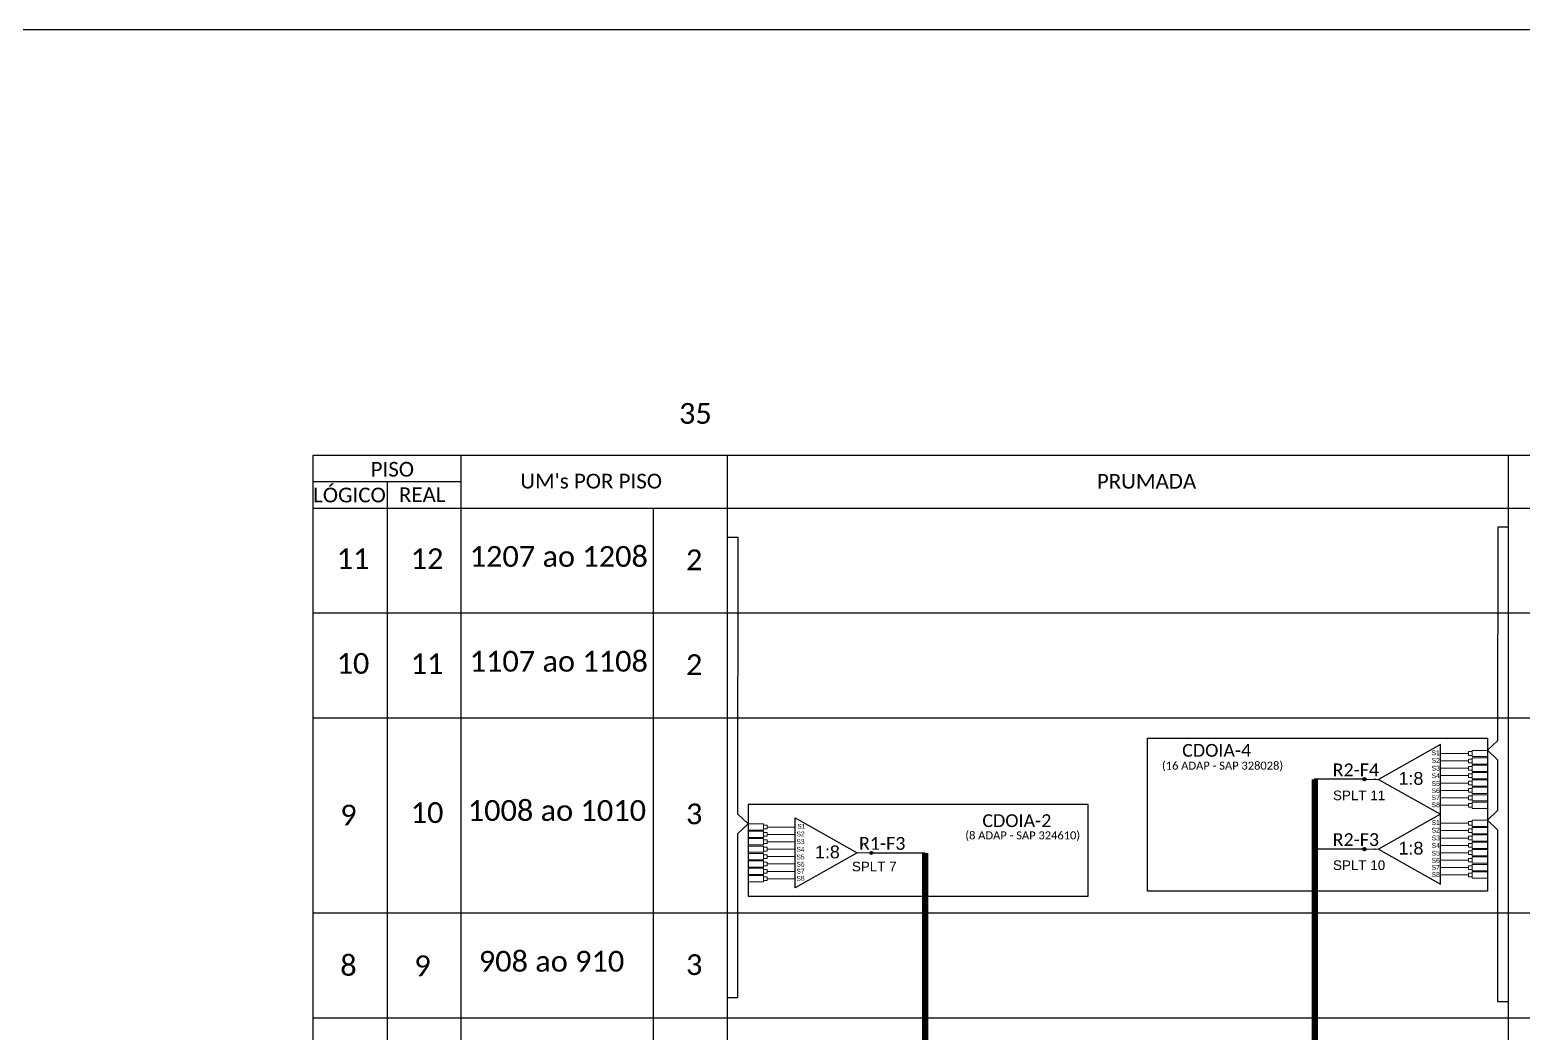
# Model space of a CAD drawing. Extents: x -4 to 837, y 1 to 595.
# Drawn here: x 416.7 to 649.9, y 438.6 to 595.3 of the extents above; entities that cross this region are included whole.
import ezdxf
from ezdxf.enums import TextEntityAlignment as Align

# ---------------------------------------------------------------- set-up
doc = ezdxf.new("R2010")
doc.units = 0
doc.styles.add('ARIAL', font='arial.ttf')
doc.styles.add('WMF-Calibri0', font='calibri.ttf')

# ---------------------------------------------------------------- blocks, each defined once
blk = doc.blocks.new('SPLITTER FUTURO')
blk.add_point((0, 0))
at = {"style": 'ARIAL', "text_generation_flag": 6, "flags": 4}
for tag, p, height in [('SPLT', (-6.22, -4.1), 1.5), ('INSTAL.', (-6.25, -6.09), 1.25)]:
    blk.add_attdef(tag, p, '', height=height, rotation=180, dxfattribs=at)
blk = doc.blocks.new('SPLT_1-8_SC-APC_ESQ')
at = {"color": 1}
blk.add_lwpolyline([(7.37, -2.1), (17.04, -7.55), (7.37, -13), (7.37, -2.1)], dxfattribs=at)
at = {"color": 3, "lineweight": 0}
for points in [[(2.41, -3.02), (0, -3.02)], [(2.41, -4), (0, -4)], [(2.41, -4.17), (0, -4.17)], [(2.41, -3.02), (2.41, -4)], [(2.41, -4.17), (2.41, -5.16)], [(2.99, -3.51), (7.37, -3.51)], [(7.37, -4.66), (2.99, -4.66)], [(2.41, -5.16), (0, -5.16)], [(2.41, -5.32), (0, -5.32)], [(2.41, -6.31), (0, -6.31)], [(2.41, -6.48), (0, -6.48)], [(2.41, -5.32), (2.41, -6.31)], [(2.41, -6.48), (2.41, -7.46)], [(7.37, -5.82), (2.99, -5.82)], [(7.37, -6.97), (2.99, -6.97)], [(2.41, -7.46), (0, -7.46)], [(2.41, -7.63), (0, -7.63)], [(2.41, -8.62), (0, -8.62)], [(2.41, -8.78), (0, -8.78)], [(2.41, -7.63), (2.41, -8.62)], [(2.41, -8.78), (2.41, -9.77)], [(7.37, -8.12), (2.99, -8.12)], [(7.37, -9.28), (2.99, -9.28)], [(2.41, -9.77), (0, -9.77)], [(2.41, -9.94), (0, -9.94)], [(2.41, -10.92), (0, -10.92)], [(2.41, -11.09), (0, -11.09)], [(2.41, -9.94), (2.41, -10.92)], [(2.41, -11.09), (2.41, -12.08)], [(7.37, -10.43), (2.99, -10.43)], [(7.37, -11.58), (2.99, -11.58)], [(2.41, -12.08), (0, -12.08)]]:
    blk.add_lwpolyline(points, dxfattribs=at)
for points in [[(2.99, -3.22), (2.41, -3.22), (2.41, -3.8), (2.99, -3.8)], [(2.99, -4.38), (2.41, -4.38), (2.41, -4.95), (2.99, -4.95)], [(2.99, -5.53), (2.41, -5.53), (2.41, -6.1), (2.99, -6.1)], [(2.99, -6.68), (2.41, -6.68), (2.41, -7.26), (2.99, -7.26)], [(2.99, -7.84), (2.41, -7.84), (2.41, -8.41), (2.99, -8.41)], [(2.99, -8.99), (2.41, -8.99), (2.41, -9.56), (2.99, -9.56)], [(2.99, -10.14), (2.41, -10.14), (2.41, -10.72), (2.99, -10.72)], [(2.99, -11.3), (2.41, -11.3), (2.41, -11.87), (2.99, -11.87)]]:
    blk.add_lwpolyline(points, close=True, dxfattribs=at)
at = {"color": 1, "lineweight": 0}
blk.add_lwpolyline([(17.04, -7.55), (19.26, -7.55)], dxfattribs=at)
at = {"color": 1, "style": 'ARIAL'}
for s, height, p in [('S2', 0.75, (7.56, -4.97)), ('S1', 0.75, (7.7, -3.78)), ('S3', 0.75, (7.55, -6.18)), ('S4', 0.75, (7.55, -7.36)), ('1:8', 2, (10.45, -8.4)), ('S5', 0.75, (7.55, -8.57)), ('S6', 0.75, (7.55, -9.69)), ('S7', 0.75, (7.55, -10.78)), ('S8', 0.75, (7.55, -11.9))]:
    blk.add_text(s, height=height, dxfattribs=at).set_placement(p)
blk = doc.blocks.new('SPLT_1-8_SC-APC')
at = {"color": 1}
blk.add_lwpolyline([(-7.37, -2.1), (-17.04, -7.55), (-7.37, -13), (-7.37, -2.1)], dxfattribs=at)
at = {"color": 3, "lineweight": 0}
for points in [[(-2.99, -3.51), (-7.37, -3.51)], [(-7.37, -4.66), (-2.99, -4.66)], [(-2.41, -3.02), (-2.41, -4)], [(-2.41, -3.02), (0, -3.02)], [(-2.41, -4), (0, -4)], [(-2.41, -4.17), (-2.41, -5.16)], [(-2.41, -4.17), (0, -4.17)], [(-7.37, -5.82), (-2.99, -5.82)], [(-7.37, -6.97), (-2.99, -6.97)], [(-2.41, -5.16), (0, -5.16)], [(-2.41, -5.32), (-2.41, -6.31)], [(-2.41, -5.32), (0, -5.32)], [(-2.41, -6.31), (0, -6.31)], [(-2.41, -6.48), (-2.41, -7.46)], [(-2.41, -6.48), (0, -6.48)], [(-7.37, -8.12), (-2.99, -8.12)], [(-7.37, -9.28), (-2.99, -9.28)], [(-2.41, -7.46), (0, -7.46)], [(-2.41, -7.63), (-2.41, -8.62)], [(-2.41, -7.63), (0, -7.63)], [(-2.41, -8.62), (0, -8.62)], [(-2.41, -8.78), (-2.41, -9.77)], [(-2.41, -8.78), (0, -8.78)], [(-7.37, -10.43), (-2.99, -10.43)], [(-7.37, -11.58), (-2.99, -11.58)], [(-2.41, -9.77), (0, -9.77)], [(-2.41, -9.94), (-2.41, -10.92)], [(-2.41, -9.94), (0, -9.94)], [(-2.41, -10.92), (0, -10.92)], [(-2.41, -11.09), (-2.41, -12.08)], [(-2.41, -11.09), (0, -11.09)], [(-2.41, -12.08), (0, -12.08)]]:
    blk.add_lwpolyline(points, dxfattribs=at)
for points in [[(-2.99, -3.22), (-2.41, -3.22), (-2.41, -3.8), (-2.99, -3.8)], [(-2.99, -4.38), (-2.41, -4.38), (-2.41, -4.95), (-2.99, -4.95)], [(-2.99, -5.53), (-2.41, -5.53), (-2.41, -6.1), (-2.99, -6.1)], [(-2.99, -6.68), (-2.41, -6.68), (-2.41, -7.26), (-2.99, -7.26)], [(-2.99, -7.84), (-2.41, -7.84), (-2.41, -8.41), (-2.99, -8.41)], [(-2.99, -8.99), (-2.41, -8.99), (-2.41, -9.56), (-2.99, -9.56)], [(-2.99, -10.14), (-2.41, -10.14), (-2.41, -10.72), (-2.99, -10.72)], [(-2.99, -11.3), (-2.41, -11.3), (-2.41, -11.87), (-2.99, -11.87)]]:
    blk.add_lwpolyline(points, close=True, dxfattribs=at)
at = {"color": 1, "lineweight": 0}
blk.add_lwpolyline([(-17.04, -7.55), (-19.26, -7.55)], dxfattribs=at)
at = {"color": 1, "style": 'ARIAL'}
for s, height, p in [('S1', 0.75, (-8.74, -3.78)), ('S2', 0.75, (-8.74, -4.97)), ('1:8', 2, (-13.91, -8.4)), ('S3', 0.75, (-8.74, -6.18)), ('S4', 0.75, (-8.74, -7.36)), ('S5', 0.75, (-8.74, -8.57)), ('S6', 0.75, (-8.74, -9.69)), ('S7', 0.75, (-8.74, -10.78)), ('S8', 0.75, (-8.74, -11.9))]:
    blk.add_text(s, height=height, dxfattribs=at).set_placement(p)
blk = doc.blocks.new('SPLITTER_')
blk.add_point((0, 0))
at = {"style": 'ARIAL', "flags": 4}
blk.add_attdef('SPLT', (0, -3.26), '', height=1.5, dxfattribs=at)

msp = doc.modelspace()

# ---------------------------------------------------------------- hatches: boundary and pattern name
h = msp.add_hatch(color=3)
h.dxf.hatch_style = 1
edge = h.paths.add_edge_path()
edge.add_arc((625.1, 478.24), 0.256, 0, 360)
h = msp.add_hatch(color=3)
h.dxf.hatch_style = 1
edge = h.paths.add_edge_path()
edge.add_arc((548.09, 466.75), 0.242, 0, 360)
h = msp.add_hatch(color=3)
h.dxf.hatch_style = 1
edge = h.paths.add_edge_path()
edge.add_arc((625.1, 467.34), 0.256, 0, 360)

# ---------------------------------------------------------------- linework, layer by layer
msp.add_line((837.17, 595.26), (-3.83, 595.26))
at = {"color": 5}
msp.add_line((548.09, 466.75), (556.48, 466.75), dxfattribs=at)
at = {"color": 0}
for points in [[(689.14, 528.81), (460.88, 528.81)], [(484.02, 524.7), (460.88, 524.7)], [(460.88, 520.58), (689.14, 520.58)]]:
    msp.add_lwpolyline(points, dxfattribs=at)
for points in [[(460.88, 528.81), (460.88, 247.86), (807.74, 247.86), (807.74, 528.81)], [(484.02, 247.86), (484.02, 528.81)], [(525.61, 271.68), (525.61, 528.81)], [(647.55, 528.81), (647.55, 310.02)], [(472.45, 524.7), (472.45, 247.86)], [(460.88, 520.58), (807.74, 520.58)], [(460.88, 520.58), (689.14, 520.58)], [(514.04, 520.58), (514.04, 270.67)], [(460.88, 504.21), (807.74, 504.21)], [(460.88, 487.84), (807.74, 487.84)], [(460.88, 457.37), (807.74, 457.37)], [(460.88, 441), (807.74, 441)]]:
    msp.add_lwpolyline(points)
at = {"color": 3}
for points in [[(525.61, 444.18), (527.26, 444.18), (527.26, 469.77), (528.83, 471.28), (527.26, 472.79), (527.27, 515.97), (525.61, 515.97)], [(647.56, 517.61), (645.91, 517.61), (645.9, 484.27), (644.33, 482.77), (645.9, 481.26), (645.9, 473.38), (644.33, 471.87), (645.9, 470.36), (645.9, 443.55), (647.55, 443.55)]]:
    msp.add_lwpolyline(points, dxfattribs=at)
at = {"color": 1}
for points in [[(591.2, 484.66), (644.33, 484.66), (644.33, 460.77), (591.2, 460.77)], [(581.96, 474.3), (528.83, 474.3), (528.83, 459.98), (581.96, 459.98)]]:
    msp.add_lwpolyline(points, close=True, dxfattribs=at)
at = {"color": 6, "const_width": 1}
msp.add_lwpolyline([(617.36, 478.22), (617.36, 302.59), (601.25, 302.59), (601.25, 296.65)], dxfattribs=at)
at = {"color": 6}
for points in [[(625.07, 478.24), (617.23, 478.24)], [(625.07, 467.34), (617.23, 467.34)]]:
    msp.add_lwpolyline(points, dxfattribs=at)
at = {"color": 5, "const_width": 1}
msp.add_lwpolyline([(556.48, 466.75), (556.48, 302.63), (590.79, 302.63), (590.79, 296.69)], dxfattribs=at)
at = {"color": 3}
for centre, radius in [((625.1, 478.24), 0.256), ((548.09, 466.75), 0.242), ((625.1, 467.34), 0.256)]:
    msp.add_circle(centre, radius, dxfattribs=at)

# ---------------------------------------------------------------- block references
for p in [(644.33, 485.78), (644.33, 474.89)]:
    msp.add_blockref('SPLT_1-8_SC-APC', p, dxfattribs=at)
ref = msp.add_blockref('SPLITTER_', (626.72, 478.24), dxfattribs=dict(xscale=-1))
ref.add_attrib('SPLT', 'SPLT 11', (620.19, 474.98), dxfattribs={"height": 1.5, "style": 'ARIAL'})
msp.add_blockref('SPLT_1-8_SC-APC_ESQ', (528.83, 474.3))
ref = msp.add_blockref('SPLITTER FUTURO', (546.63, 467.96), dxfattribs=dict(xscale=-1))
ref.add_attrib('SPLT', 'SPLT 7', (545.05, 463.87), dxfattribs={"height": 1.5, "rotation": 180, "style": 'ARIAL', "text_generation_flag": 6})
ref = msp.add_blockref('SPLITTER_', (626.72, 467.34), dxfattribs=dict(xscale=-1))
ref.add_attrib('SPLT', 'SPLT 10', (620.19, 464.08), dxfattribs={"height": 1.5, "style": 'ARIAL'})

# ---------------------------------------------------------------- texts
at = {"color": 0, "style": 'WMF-Calibri0'}
for s, p in [('     PISO', (465.84, 525.5)), ("UM's POR PISO", (493.27, 523.65)), ('PRUMADA', (583.31, 523.62)), ('  LÓGICO', (459.3, 521.48)), ('    REAL', (471.06, 521.53))]:
    msp.add_text(s, height=2.3, dxfattribs=at).set_placement(p)
at = {"color": 7, "style": 'WMF-Calibri0'}
for s, p in [('11', (467.13, 512.68)), ('12', (478.7, 512.68)), ('10', (467.13, 496.34)), ('11', (478.7, 496.3)), ('10', (478.7, 473.04))]:
    msp.add_text(s, height=3.24, dxfattribs=at).set_placement(p, align=Align.MIDDLE_CENTER)
for s, p in [('1207 ao 1208', (485.35, 511.42)), ('1107 ao 1108', (485.35, 495.05)), ('1008 ao 1010', (485.06, 471.75)), ('908 ao 910', (486.78, 448.21))]:
    msp.add_text(s, height=3.24, dxfattribs=at).set_placement(p)
at = {"color": 1, "style": 'WMF-Calibri0'}
for s, p in [('CDOIA-4', (596.64, 481.76)), ('CDOIA-2', (565.43, 470.78))]:
    msp.add_text(s, height=2, dxfattribs=at).set_placement(p)
for s, p in [('(16 ADAP - SAP 328028)', (602.94, 479.75)), ('(8 ADAP - SAP 324610)', (571.73, 468.86))]:
    msp.add_text(s, height=1.25, dxfattribs=at).set_placement(p, align=Align.CENTER)
at = {"color": 6, "style": 'WMF-Calibri0'}
for s, p in [('R2-F4', (620.14, 478.71)), ('R2-F3', (620.14, 467.82))]:
    msp.add_text(s, height=2, dxfattribs=at).set_placement(p)
at = {"color": 5, "style": 'WMF-Calibri0'}
msp.add_text('R1-F3', height=2, dxfattribs=at).set_placement((546.17, 467.23))
at = {"color": 7, "style": 'WMF-Calibri0', "flags": 4}
for tag, p in [('35', (520.61, 535.37)), ('2', (520.42, 512.51)), ('2', (520.42, 496.14)), ('9', (466.42, 472.65)), ('3', (520.42, 472.84)), ('8', (466.42, 449.19)), ('9', (477.99, 449.12)), ('3', (520.42, 449.3))]:
    msp.add_attdef(tag, text='XX', height=3.24, dxfattribs=at).set_placement(p, align=Align.MIDDLE_CENTER)

doc.saveas('drawing.dxf')
